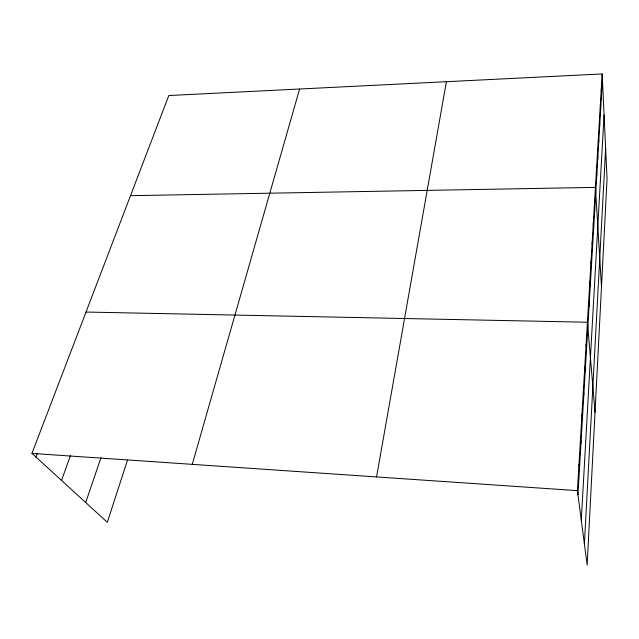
<?xml version="1.0" encoding="UTF-8"?>
<svg xmlns="http://www.w3.org/2000/svg" width="639" height="639" viewBox="0 0 639 639"><rect width="100%" height="100%" fill="white"/><g stroke="black" fill="none" stroke-linecap="round" stroke-linejoin="round"><path stroke-width="0.96" d="M584.397 544.053L605.636 148.607M581.29 520.242L604.071 114.868M602.17 73.94L607.05 179.024L587.145 565.06L577.424 490.64L602.17 73.94L168.808 95.53L31.95 453.41L107.312 522.279L127.473 460.208M577.952 494.714L602.433 79.5M376.555 476.934L446.397 81.704M192.251 464.353L299.603 89.013M85.698 502.518L101.05 457.46M61.528 480.432L70.426 455.655M35.984 457.093L37.35 453.482M130.508 195.678L595.436 187.387L601.491 286.799M86.009 312.04L587.425 322.232L595.021 412.267M31.95 453.41L577.424 490.64M578.982 464.401L579.493 468.603M580.492 438.937L580.987 443.274M581.961 414.224L582.441 418.681M583.391 390.229L583.846 394.798M584.773 366.914L585.212 371.586M586.115 344.261L586.546 349.03M588.663 301.432L589.054 306.369M589.861 281.176L590.244 286.192M591.035 261.447L591.402 266.527M592.177 242.221L592.537 247.365M593.288 223.482L593.639 228.682M594.374 205.207L594.709 210.463M596.467 169.998L596.778 175.35M597.473 153.025L597.777 158.424M598.463 136.458L598.751 141.89M599.422 120.276L599.701 125.747M600.356 104.477L600.636 109.98M601.275 89.029L601.547 94.564"/></g></svg>
